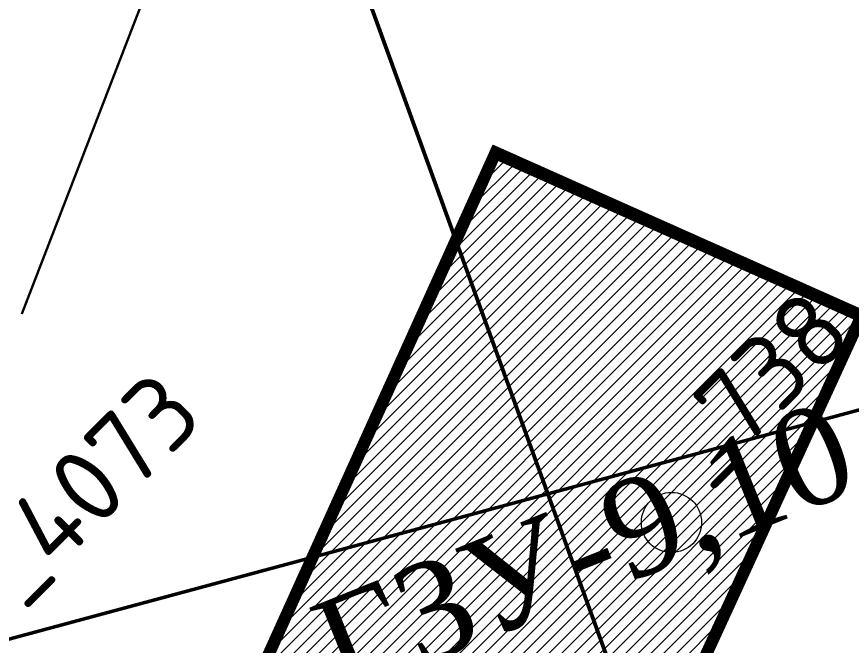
# Model space of a CAD drawing. Header units: millimetres. Extents: x 519 to 9564855, y -810 to 5021775.
# Drawn here: x 9525818.2 to 9525956.9, y 5001653.5 to 5001757.9 of the extents above; entities that cross this region are included whole.
import ezdxf

# ---------------------------------------------------------------- set-up
doc = ezdxf.new("R2010")
doc.units = ezdxf.units.MM
doc.header["$LTSCALE"] = 2
doc.header["$MEASUREMENT"] = 0
for name, color, linetype in [('COMPOUND', 3, 'Continuous'), ('OLD WELLS(dr.bfr2000)', 24, 'Continuous'), ('Скважины на 2015 год', 7, 'Continuous')]:
    doc.layers.add(name, color=color, linetype=linetype)
for name, color, linetype, lineweight in [('Электро', 1, 'Continuous', 30), ('Электроснаб', 1, 'Continuous', 18), ('Электроснабжене', 1, 'Continuous', 18)]:
    doc.layers.add(name, color=color, linetype=linetype, lineweight=lineweight)
doc.styles.add('Elect', font='isocpeur.ttf')

msp = doc.modelspace()

# ---------------------------------------------------------------- hatches: boundary and pattern name
at = {"layer": 'Скважины на 2015 год', "linetype": 'ByBlock', "lineweight": 0, "ltscale": 5}
h = msp.add_hatch(dxfattribs=at)
h.set_pattern_fill('ANSI31', color=5, scale=12, style=0)
h.set_pattern_definition([(45, (0, 0), (-1.06066017178, 1.06066017178), [])])
edge = h.paths.add_edge_path()
edge.add_line((9525958.60383, 5001708.27085), (9525893.39864, 5001566.17323))
edge.add_line((9525874.00084, 5001626.27393), (9525853.10121, 5001636.5747))
edge.add_line((9525854.49929, 5001583.97465), (9525874.00084, 5001626.27393))
edge.add_line((9525853.10121, 5001636.5747), (9525897.80482, 5001735.37307))
edge.add_line((9525897.80482, 5001735.37307), (9525958.60383, 5001708.27085))
edge.add_line((9525893.337, 5001566.055), (9525854.49929, 5001583.97465))
h.paths.add_polyline_path([(9525871.46676, 5001634.53519), (9526011.01907, 5001690.91766), (9525998.22147, 5001722.59302), (9525858.66916, 5001666.21054)], flags=9)

# ---------------------------------------------------------------- linework, layer by layer
at = {"color": 1, "lineweight": 50}
msp.add_line((9525872.38708, 5001772.65177), (9525949.87606, 5001559.02546), dxfattribs=at)
at = {"color": 1, "linetype": 'ByBlock', "lineweight": 50, "ltscale": 50}
msp.add_line((9526031.67008, 5001712.43499), (9525780.06968, 5001644.57137), dxfattribs=at)
at = {"layer": 'COMPOUND', "lineweight": 0, "const_width": 2}
msp.add_lwpolyline([(9525893.337, 5001566.055), (9525854.437, 5001583.855), (9525873.937, 5001626.155), (9525853.037, 5001636.455), (9525897.737, 5001735.255), (9525958.537, 5001708.155), (9525893.337, 5001566.055)], dxfattribs=at)
at = {"layer": 'COMPOUND', "lineweight": 0, "const_width": 2, "elevation": 0}
msp.add_lwpolyline([(9525893.39864, 5001566.17323), (9525854.49929, 5001583.97465), (9525874.00084, 5001626.27393), (9525853.10121, 5001636.5747), (9525897.80482, 5001735.37307), (9525958.60383, 5001708.27085), (9525893.39864, 5001566.17323)], dxfattribs=at)
at = {"layer": 'OLD WELLS(dr.bfr2000)', "lineweight": 0}
msp.add_circle((9525927, 5001673.9), 5, dxfattribs=at)
at = {"layer": 'Электро', "ltscale": 0.0025}
msp.add_line((9525819.04867, 5001708.57028, 0), (9525863.95745, 5001824.86398, 0), dxfattribs=at)
at = {"layer": 'Электроснаб', "color": 1, "linetype": 'ByBlock', "lineweight": 0, "ltscale": 0.0025}
msp.add_line((9525819.04867, 5001708.57028, 0), (9525863.95745, 5001824.86398, 0), dxfattribs=at)
at = {"layer": 'Электроснабжене', "color": 1, "linetype": 'ByBlock', "lineweight": 0, "ltscale": 0.0025}
msp.add_line((9525819.04867, 5001708.57028, 0), (9525863.95745, 5001824.86398, 0), dxfattribs=at)

# ---------------------------------------------------------------- texts
at = {"layer": 'COMPOUND', "color": 0, "lineweight": 0, "insert": (9525856.17534, 5001684.20031, -0.00006), "char_height": 16, "attachment_point": 1, "rotation": 21.9998893, "style": 'Elect'}
msp.add_mtext('{\\fArial|b0|i0|c0|p34;\\P\\fTimes New Roman|b0|i0|c204|p18;ГЗУ-9,10 ВВГ}', dxfattribs=at)
at = {"layer": 'OLD WELLS(dr.bfr2000)', "lineweight": 0, "style": 'Elect'}
for s, p in [(' _737', (9525793.4, 5001738.8)), (' _738', (9525927, 5001673.9)), (' _4073', (9525813, 5001654.2))]:
    msp.add_text(s, height=12.5, rotation=44.9999999, dxfattribs=at).set_placement(p)

doc.saveas('drawing.dxf')
